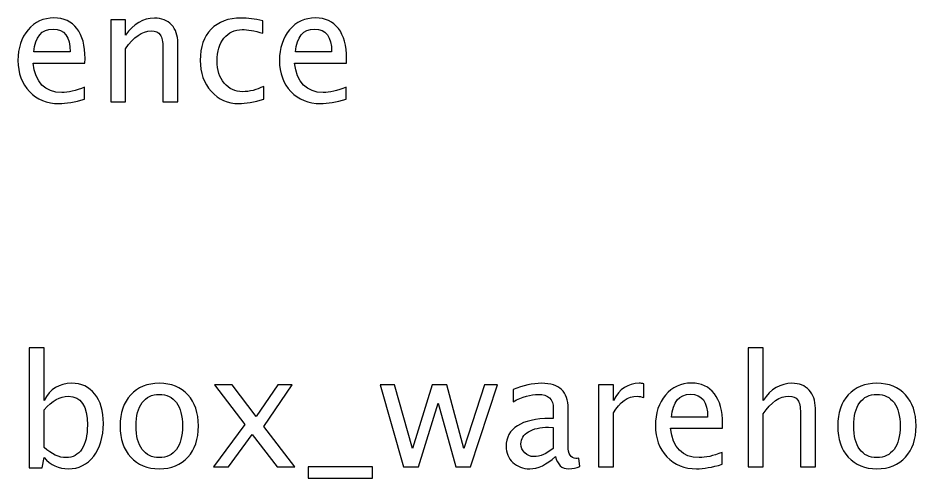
# Model space of a CAD drawing. Header units: centimetres. Extents: x -70 to 51, y -60 to 73.
# Drawn here: x -44.81 to -30.07, y 26.49 to 34.05 of the extents above; entities that cross this region are included whole.
import ezdxf

# ---------------------------------------------------------------- set-up
doc = ezdxf.new("R2010")
doc.units = ezdxf.units.CM
doc.header["$MEASUREMENT"] = 0
doc.layers.add('Layer 1', color=7, linetype='Continuous')

msp = doc.modelspace()

# ---------------------------------------------------------------- linework, layer by layer
at = {"layer": 'Layer 1'}
for points, knots in [([(-43.7173, 32.71362), (-43.88113, 32.66451), (-44.02125, 32.63996), (-44.13809, 32.63996), (-44.13809, 32.63996), (-44.33748, 32.63996), (-44.49962, 32.706), (-44.6245, 32.83766), (-44.6245, 32.83766), (-44.74939, 32.96931), (-44.81204, 33.13992), (-44.81204, 33.34989), (-44.81204, 33.34989), (-44.81204, 33.55351), (-44.75701, 33.72073), (-44.64652, 33.85154), (-44.64652, 33.85154), (-44.53603, 33.98193), (-44.39463, 34.04712), (-44.22234, 34.04712), (-44.22234, 34.04712), (-44.05935, 34.04712), (-43.9332, 33.98912), (-43.8443, 33.87313), (-43.8443, 33.87313), (-43.7554, 33.75714), (-43.71095, 33.59288), (-43.71095, 33.37995), (-43.71095, 33.37995), (-43.71095, 33.37995), (-43.71222, 33.30544), (-43.71222, 33.30544), (-43.71222, 33.30544), (-43.71222, 33.30544), (-44.56312, 33.30544), (-44.56312, 33.30544), (-44.56312, 33.30544), (-44.52756, 32.98371), (-44.3705, 32.82284), (-44.09237, 32.82284), (-44.09237, 32.82284), (-43.99035, 32.82284), (-43.86547, 32.85163), (-43.7173, 32.9092), (-43.7173, 32.9092), (-43.7173, 32.9092), (-43.7173, 32.71362), (-43.7173, 32.71362)], [0, 0, 0, 0, 0.07692308, 0.07692308, 0.07692308, 0.07692308, 0.15384615, 0.15384615, 0.15384615, 0.15384615, 0.23076923, 0.23076923, 0.23076923, 0.23076923, 0.30769231, 0.30769231, 0.30769231, 0.30769231, 0.38461538, 0.38461538, 0.38461538, 0.38461538, 0.46153846, 0.46153846, 0.46153846, 0.46153846, 0.53846154, 0.53846154, 0.53846154, 0.53846154, 0.61538462, 0.61538462, 0.61538462, 0.61538462, 0.69230769, 0.69230769, 0.69230769, 0.69230769, 0.76923077, 0.76923077, 0.76923077, 0.76923077, 0.84615385, 0.84615385, 0.84615385, 0.84615385, 1, 1, 1, 1]), ([(-43.29016, 32.67044), (-43.29016, 32.67044), (-43.29016, 34.01664), (-43.29016, 34.01664), (-43.29016, 34.01664), (-43.29016, 34.01664), (-43.04632, 34.01664), (-43.04632, 34.01664), (-43.04632, 34.01664), (-43.04632, 34.01664), (-43.04632, 33.76222), (-43.04632, 33.76222), (-43.04632, 33.76222), (-42.9172, 33.9506), (-42.75888, 34.04458), (-42.57176, 34.04458), (-42.57176, 34.04458), (-42.45408, 34.04458), (-42.36052, 34.00775), (-42.29152, 33.93367), (-42.29152, 33.93367), (-42.22251, 33.86001), (-42.1878, 33.76052), (-42.1878, 33.63606), (-42.1878, 33.63606), (-42.1878, 33.63606), (-42.1878, 32.67044), (-42.1878, 32.67044), (-42.1878, 32.67044), (-42.1878, 32.67044), (-42.43164, 32.67044), (-42.43164, 32.67044), (-42.43164, 32.67044), (-42.43164, 32.67044), (-42.43164, 33.55648), (-42.43164, 33.55648), (-42.43164, 33.55648), (-42.43164, 33.65638), (-42.44646, 33.7275), (-42.47567, 33.76984), (-42.47567, 33.76984), (-42.5053, 33.81259), (-42.55398, 33.83376), (-42.62214, 33.83376), (-42.62214, 33.83376), (-42.772, 33.83376), (-42.91339, 33.73597), (-43.04632, 33.54039), (-43.04632, 33.54039), (-43.04632, 33.54039), (-43.04632, 32.67044), (-43.04632, 32.67044), (-43.04632, 32.67044), (-43.04632, 32.67044), (-43.29016, 32.67044), (-43.29016, 32.67044)], [0, 0, 0, 0, 0.06666667, 0.06666667, 0.06666667, 0.06666667, 0.13333333, 0.13333333, 0.13333333, 0.13333333, 0.2, 0.2, 0.2, 0.2, 0.26666667, 0.26666667, 0.26666667, 0.26666667, 0.33333333, 0.33333333, 0.33333333, 0.33333333, 0.4, 0.4, 0.4, 0.4, 0.46666667, 0.46666667, 0.46666667, 0.46666667, 0.53333333, 0.53333333, 0.53333333, 0.53333333, 0.6, 0.6, 0.6, 0.6, 0.66666667, 0.66666667, 0.66666667, 0.66666667, 0.73333333, 0.73333333, 0.73333333, 0.73333333, 0.8, 0.8, 0.8, 0.8, 0.86666667, 0.86666667, 0.86666667, 0.86666667, 1, 1, 1, 1]), ([(-40.77895, 32.71108), (-40.93685, 32.66367), (-41.07317, 32.63996), (-41.18789, 32.63996), (-41.18789, 32.63996), (-41.36992, 32.63996), (-41.52063, 32.70727), (-41.64043, 32.84147), (-41.64043, 32.84147), (-41.76024, 32.97609), (-41.82035, 33.14584), (-41.82035, 33.35031), (-41.82035, 33.35031), (-41.82035, 33.56875), (-41.76108, 33.73936), (-41.64255, 33.86128), (-41.64255, 33.86128), (-41.52402, 33.98362), (-41.35849, 34.04458), (-41.14598, 34.04458), (-41.14598, 34.04458), (-41.04142, 34.04458), (-40.92373, 34.03019), (-40.79419, 34.0014), (-40.79419, 34.0014), (-40.79419, 34.0014), (-40.79419, 33.79566), (-40.79419, 33.79566), (-40.79419, 33.79566), (-40.93177, 33.8363), (-41.04396, 33.85662), (-41.13032, 33.85662), (-41.13032, 33.85662), (-41.25562, 33.85662), (-41.35595, 33.80963), (-41.43088, 33.71607), (-41.43088, 33.71607), (-41.50581, 33.62252), (-41.54349, 33.49763), (-41.54349, 33.34185), (-41.54349, 33.34185), (-41.54349, 33.19072), (-41.50454, 33.0688), (-41.42707, 32.97524), (-41.42707, 32.97524), (-41.3496, 32.88211), (-41.24843, 32.83554), (-41.1227, 32.83554), (-41.1227, 32.83554), (-41.01136, 32.83554), (-40.89706, 32.86433), (-40.77895, 32.9219), (-40.77895, 32.9219), (-40.77895, 32.9219), (-40.77895, 32.71108), (-40.77895, 32.71108)], [0, 0, 0, 0, 0.06666667, 0.06666667, 0.06666667, 0.06666667, 0.13333333, 0.13333333, 0.13333333, 0.13333333, 0.2, 0.2, 0.2, 0.2, 0.26666667, 0.26666667, 0.26666667, 0.26666667, 0.33333333, 0.33333333, 0.33333333, 0.33333333, 0.4, 0.4, 0.4, 0.4, 0.46666667, 0.46666667, 0.46666667, 0.46666667, 0.53333333, 0.53333333, 0.53333333, 0.53333333, 0.6, 0.6, 0.6, 0.6, 0.66666667, 0.66666667, 0.66666667, 0.66666667, 0.73333333, 0.73333333, 0.73333333, 0.73333333, 0.8, 0.8, 0.8, 0.8, 0.86666667, 0.86666667, 0.86666667, 0.86666667, 1, 1, 1, 1]), ([(-39.42471, 32.71362), (-39.58854, 32.66451), (-39.72866, 32.63996), (-39.8455, 32.63996), (-39.8455, 32.63996), (-40.04489, 32.63996), (-40.20703, 32.706), (-40.33191, 32.83766), (-40.33191, 32.83766), (-40.4568, 32.96931), (-40.51945, 33.13992), (-40.51945, 33.34989), (-40.51945, 33.34989), (-40.51945, 33.55351), (-40.46442, 33.72073), (-40.35393, 33.85154), (-40.35393, 33.85154), (-40.24344, 33.98193), (-40.10204, 34.04712), (-39.92975, 34.04712), (-39.92975, 34.04712), (-39.76676, 34.04712), (-39.64061, 33.98912), (-39.55171, 33.87313), (-39.55171, 33.87313), (-39.46281, 33.75714), (-39.41836, 33.59288), (-39.41836, 33.37995), (-39.41836, 33.37995), (-39.41836, 33.37995), (-39.41963, 33.30544), (-39.41963, 33.30544), (-39.41963, 33.30544), (-39.41963, 33.30544), (-40.27053, 33.30544), (-40.27053, 33.30544), (-40.27053, 33.30544), (-40.23497, 32.98371), (-40.07791, 32.82284), (-39.79978, 32.82284), (-39.79978, 32.82284), (-39.69776, 32.82284), (-39.57288, 32.85163), (-39.42471, 32.9092), (-39.42471, 32.9092), (-39.42471, 32.9092), (-39.42471, 32.71362), (-39.42471, 32.71362)], [0, 0, 0, 0, 0.07692308, 0.07692308, 0.07692308, 0.07692308, 0.15384615, 0.15384615, 0.15384615, 0.15384615, 0.23076923, 0.23076923, 0.23076923, 0.23076923, 0.30769231, 0.30769231, 0.30769231, 0.30769231, 0.38461538, 0.38461538, 0.38461538, 0.38461538, 0.46153846, 0.46153846, 0.46153846, 0.46153846, 0.53846154, 0.53846154, 0.53846154, 0.53846154, 0.61538462, 0.61538462, 0.61538462, 0.61538462, 0.69230769, 0.69230769, 0.69230769, 0.69230769, 0.76923077, 0.76923077, 0.76923077, 0.76923077, 0.84615385, 0.84615385, 0.84615385, 0.84615385, 1, 1, 1, 1]), ([(-44.55042, 33.48832), (-44.55042, 33.48832), (-43.95606, 33.48832), (-43.95606, 33.48832), (-43.95606, 33.48832), (-43.95606, 33.73893), (-44.04962, 33.86424), (-44.23631, 33.86424), (-44.23631, 33.86424), (-44.42427, 33.86424), (-44.52883, 33.73893), (-44.55042, 33.48832)], [0, 0, 0, 0, 0.25, 0.25, 0.25, 0.25, 0.5, 0.5, 0.5, 0.5, 1, 1, 1, 1]), ([(-40.25783, 33.48832), (-40.25783, 33.48832), (-39.66347, 33.48832), (-39.66347, 33.48832), (-39.66347, 33.48832), (-39.66347, 33.73893), (-39.75703, 33.86424), (-39.94372, 33.86424), (-39.94372, 33.86424), (-40.13168, 33.86424), (-40.23624, 33.73893), (-40.25783, 33.48832)], [0, 0, 0, 0, 0.25, 0.25, 0.25, 0.25, 0.5, 0.5, 0.5, 0.5, 1, 1, 1, 1]), ([(-44.62708, 26.6552), (-44.62708, 26.6552), (-44.62708, 28.62878), (-44.62708, 28.62878), (-44.62708, 28.62878), (-44.62708, 28.62878), (-44.38324, 28.62878), (-44.38324, 28.62878), (-44.38324, 28.62878), (-44.38324, 28.62878), (-44.38324, 27.76222), (-44.38324, 27.76222), (-44.38324, 27.76222), (-44.28333, 27.9506), (-44.13305, 28.04458), (-43.93281, 28.04458), (-43.93281, 28.04458), (-43.77068, 28.04458), (-43.64325, 27.98574), (-43.55012, 27.86763), (-43.55012, 27.86763), (-43.45699, 27.74952), (-43.41042, 27.58823), (-43.41042, 27.38376), (-43.41042, 27.38376), (-43.41042, 27.16108), (-43.46334, 26.98117), (-43.56875, 26.84485), (-43.56875, 26.84485), (-43.67416, 26.70812), (-43.81301, 26.63996), (-43.98488, 26.63996), (-43.98488, 26.63996), (-44.14448, 26.63996), (-44.27741, 26.70092), (-44.38324, 26.82326), (-44.38324, 26.82326), (-44.38324, 26.82326), (-44.41287, 26.6552), (-44.41287, 26.6552), (-44.41287, 26.6552), (-44.41287, 26.6552), (-44.62708, 26.6552), (-44.62708, 26.6552)], [0, 0, 0, 0, 0.08333333, 0.08333333, 0.08333333, 0.08333333, 0.16666667, 0.16666667, 0.16666667, 0.16666667, 0.25, 0.25, 0.25, 0.25, 0.33333333, 0.33333333, 0.33333333, 0.33333333, 0.41666667, 0.41666667, 0.41666667, 0.41666667, 0.5, 0.5, 0.5, 0.5, 0.58333333, 0.58333333, 0.58333333, 0.58333333, 0.66666667, 0.66666667, 0.66666667, 0.66666667, 0.75, 0.75, 0.75, 0.75, 0.83333333, 0.83333333, 0.83333333, 0.83333333, 1, 1, 1, 1]), ([(-32.82624, 26.67044), (-32.82624, 26.67044), (-32.82624, 28.62878), (-32.82624, 28.62878), (-32.82624, 28.62878), (-32.82624, 28.62878), (-32.5824, 28.62878), (-32.5824, 28.62878), (-32.5824, 28.62878), (-32.5824, 28.62878), (-32.5824, 27.76222), (-32.5824, 27.76222), (-32.5824, 27.76222), (-32.45328, 27.9506), (-32.29496, 28.04458), (-32.10784, 28.04458), (-32.10784, 28.04458), (-31.99016, 28.04458), (-31.8966, 28.00775), (-31.8276, 27.93367), (-31.8276, 27.93367), (-31.75859, 27.86001), (-31.72388, 27.76052), (-31.72388, 27.63606), (-31.72388, 27.63606), (-31.72388, 27.63606), (-31.72388, 26.67044), (-31.72388, 26.67044), (-31.72388, 26.67044), (-31.72388, 26.67044), (-31.96772, 26.67044), (-31.96772, 26.67044), (-31.96772, 26.67044), (-31.96772, 26.67044), (-31.96772, 27.55648), (-31.96772, 27.55648), (-31.96772, 27.55648), (-31.96772, 27.65638), (-31.98254, 27.7275), (-32.01175, 27.76984), (-32.01175, 27.76984), (-32.04138, 27.81259), (-32.09006, 27.83376), (-32.15822, 27.83376), (-32.15822, 27.83376), (-32.30808, 27.83376), (-32.44947, 27.73597), (-32.5824, 27.54039), (-32.5824, 27.54039), (-32.5824, 27.54039), (-32.5824, 26.67044), (-32.5824, 26.67044), (-32.5824, 26.67044), (-32.5824, 26.67044), (-32.82624, 26.67044), (-32.82624, 26.67044)], [0, 0, 0, 0, 0.06666667, 0.06666667, 0.06666667, 0.06666667, 0.13333333, 0.13333333, 0.13333333, 0.13333333, 0.2, 0.2, 0.2, 0.2, 0.26666667, 0.26666667, 0.26666667, 0.26666667, 0.33333333, 0.33333333, 0.33333333, 0.33333333, 0.4, 0.4, 0.4, 0.4, 0.46666667, 0.46666667, 0.46666667, 0.46666667, 0.53333333, 0.53333333, 0.53333333, 0.53333333, 0.6, 0.6, 0.6, 0.6, 0.66666667, 0.66666667, 0.66666667, 0.66666667, 0.73333333, 0.73333333, 0.73333333, 0.73333333, 0.8, 0.8, 0.8, 0.8, 0.86666667, 0.86666667, 0.86666667, 0.86666667, 1, 1, 1, 1]), ([(-42.49263, 26.63996), (-42.69033, 26.63996), (-42.84696, 26.70304), (-42.96211, 26.82919), (-42.96211, 26.82919), (-43.07768, 26.95534), (-43.13525, 27.12679), (-43.13525, 27.34312), (-43.13525, 27.34312), (-43.13525, 27.55902), (-43.07768, 27.73004), (-42.96211, 27.85577), (-42.96211, 27.85577), (-42.84696, 27.9815), (-42.69033, 28.04458), (-42.49263, 28.04458), (-42.49263, 28.04458), (-42.29493, 28.04458), (-42.1383, 27.9815), (-42.02315, 27.85577), (-42.02315, 27.85577), (-41.90758, 27.73004), (-41.85001, 27.55902), (-41.85001, 27.34312), (-41.85001, 27.34312), (-41.85001, 27.12679), (-41.90758, 26.95534), (-42.02315, 26.82919), (-42.02315, 26.82919), (-42.1383, 26.70304), (-42.29493, 26.63996), (-42.49263, 26.63996)], [0, 0, 0, 0, 0.11111111, 0.11111111, 0.11111111, 0.11111111, 0.22222222, 0.22222222, 0.22222222, 0.22222222, 0.33333333, 0.33333333, 0.33333333, 0.33333333, 0.44444444, 0.44444444, 0.44444444, 0.44444444, 0.55555556, 0.55555556, 0.55555556, 0.55555556, 0.66666667, 0.66666667, 0.66666667, 0.66666667, 0.77777778, 0.77777778, 0.77777778, 0.77777778, 1, 1, 1, 1]), ([(-41.60278, 26.67044), (-41.60278, 26.67044), (-41.09012, 27.36513), (-41.09012, 27.36513), (-41.09012, 27.36513), (-41.09012, 27.36513), (-41.58754, 28.01664), (-41.58754, 28.01664), (-41.58754, 28.01664), (-41.58754, 28.01664), (-41.29671, 28.01664), (-41.29671, 28.01664), (-41.29671, 28.01664), (-41.29671, 28.01664), (-40.90386, 27.49806), (-40.90386, 27.49806), (-40.90386, 27.49806), (-40.90386, 27.49806), (-40.54826, 28.01664), (-40.54826, 28.01664), (-40.54826, 28.01664), (-40.54826, 28.01664), (-40.30992, 28.01664), (-40.30992, 28.01664), (-40.30992, 28.01664), (-40.30992, 28.01664), (-40.77559, 27.3338), (-40.77559, 27.3338), (-40.77559, 27.3338), (-40.77559, 27.3338), (-40.26928, 26.67044), (-40.26928, 26.67044), (-40.26928, 26.67044), (-40.26928, 26.67044), (-40.56011, 26.67044), (-40.56011, 26.67044), (-40.56011, 26.67044), (-40.56011, 26.67044), (-40.96566, 27.20384), (-40.96566, 27.20384), (-40.96566, 27.20384), (-40.96566, 27.20384), (-41.35809, 26.67044), (-41.35809, 26.67044), (-41.35809, 26.67044), (-41.35809, 26.67044), (-41.60278, 26.67044), (-41.60278, 26.67044)], [0, 0, 0, 0, 0.07692308, 0.07692308, 0.07692308, 0.07692308, 0.15384615, 0.15384615, 0.15384615, 0.15384615, 0.23076923, 0.23076923, 0.23076923, 0.23076923, 0.30769231, 0.30769231, 0.30769231, 0.30769231, 0.38461538, 0.38461538, 0.38461538, 0.38461538, 0.46153846, 0.46153846, 0.46153846, 0.46153846, 0.53846154, 0.53846154, 0.53846154, 0.53846154, 0.61538462, 0.61538462, 0.61538462, 0.61538462, 0.69230769, 0.69230769, 0.69230769, 0.69230769, 0.76923077, 0.76923077, 0.76923077, 0.76923077, 0.84615385, 0.84615385, 0.84615385, 0.84615385, 1, 1, 1, 1]), ([(-38.48281, 26.67044), (-38.48281, 26.67044), (-38.86889, 28.01664), (-38.86889, 28.01664), (-38.86889, 28.01664), (-38.86889, 28.01664), (-38.63098, 28.01664), (-38.63098, 28.01664), (-38.63098, 28.01664), (-38.63098, 28.01664), (-38.33507, 26.97143), (-38.33507, 26.97143), (-38.33507, 26.97143), (-38.33507, 26.97143), (-38.01587, 28.01664), (-38.01587, 28.01664), (-38.01587, 28.01664), (-38.01587, 28.01664), (-37.77203, 28.01664), (-37.77203, 28.01664), (-37.77203, 28.01664), (-37.77203, 28.01664), (-37.49136, 26.97312), (-37.49136, 26.97312), (-37.49136, 26.97312), (-37.49136, 26.97312), (-37.15185, 28.01664), (-37.15185, 28.01664), (-37.15185, 28.01664), (-37.15185, 28.01664), (-36.94357, 28.01664), (-36.94357, 28.01664), (-36.94357, 28.01664), (-36.94357, 28.01664), (-37.38299, 26.67044), (-37.38299, 26.67044), (-37.38299, 26.67044), (-37.38299, 26.67044), (-37.62683, 26.67044), (-37.62683, 26.67044), (-37.62683, 26.67044), (-37.62683, 26.67044), (-37.91554, 27.72031), (-37.91554, 27.72031), (-37.91554, 27.72031), (-37.91554, 27.72031), (-38.23897, 26.67044), (-38.23897, 26.67044), (-38.23897, 26.67044), (-38.23897, 26.67044), (-38.48281, 26.67044), (-38.48281, 26.67044)], [0, 0, 0, 0, 0.07142857, 0.07142857, 0.07142857, 0.07142857, 0.14285714, 0.14285714, 0.14285714, 0.14285714, 0.21428571, 0.21428571, 0.21428571, 0.21428571, 0.28571429, 0.28571429, 0.28571429, 0.28571429, 0.35714286, 0.35714286, 0.35714286, 0.35714286, 0.42857143, 0.42857143, 0.42857143, 0.42857143, 0.5, 0.5, 0.5, 0.5, 0.57142857, 0.57142857, 0.57142857, 0.57142857, 0.64285714, 0.64285714, 0.64285714, 0.64285714, 0.71428571, 0.71428571, 0.71428571, 0.71428571, 0.78571429, 0.78571429, 0.78571429, 0.78571429, 0.85714286, 0.85714286, 0.85714286, 0.85714286, 1, 1, 1, 1]), ([(-35.98938, 26.84189), (-36.13585, 26.70727), (-36.27682, 26.63996), (-36.41229, 26.63996), (-36.41229, 26.63996), (-36.52362, 26.63996), (-36.61633, 26.67467), (-36.68957, 26.74452), (-36.68957, 26.74452), (-36.76323, 26.81437), (-36.80006, 26.90243), (-36.80006, 27.00868), (-36.80006, 27.00868), (-36.80006, 27.15558), (-36.73825, 27.26861), (-36.61464, 27.34735), (-36.61464, 27.34735), (-36.49103, 27.42609), (-36.31365, 27.46546), (-36.08251, 27.46546), (-36.08251, 27.46546), (-36.08251, 27.46546), (-36.02536, 27.46546), (-36.02536, 27.46546), (-36.02536, 27.46546), (-36.02536, 27.46546), (-36.02536, 27.6276), (-36.02536, 27.6276), (-36.02536, 27.6276), (-36.02536, 27.78381), (-36.10664, 27.8617), (-36.26962, 27.8617), (-36.26962, 27.8617), (-36.39578, 27.8617), (-36.53378, 27.82191), (-36.68322, 27.74232), (-36.68322, 27.74232), (-36.68322, 27.74232), (-36.68322, 27.94298), (-36.68322, 27.94298), (-36.68322, 27.94298), (-36.51897, 28.01071), (-36.36403, 28.04458), (-36.21882, 28.04458), (-36.21882, 28.04458), (-36.06939, 28.04458), (-35.9589, 28.01071), (-35.8882, 27.94256), (-35.8882, 27.94256), (-35.81708, 27.8744), (-35.78152, 27.76941), (-35.78152, 27.6276), (-35.78152, 27.6276), (-35.78152, 27.6276), (-35.78152, 27.01927), (-35.78152, 27.01927), (-35.78152, 27.01927), (-35.78152, 26.87999), (-35.73876, 26.81014), (-35.65283, 26.81014), (-35.65283, 26.81014), (-35.64224, 26.81014), (-35.62658, 26.81183), (-35.60584, 26.81522), (-35.60584, 26.81522), (-35.60584, 26.81522), (-35.58848, 26.67975), (-35.58848, 26.67975), (-35.58848, 26.67975), (-35.64394, 26.65308), (-35.7049, 26.63996), (-35.77178, 26.63996), (-35.77178, 26.63996), (-35.88566, 26.63996), (-35.95805, 26.70727), (-35.98938, 26.84189)], [0, 0, 0, 0, 0.05, 0.05, 0.05, 0.05, 0.1, 0.1, 0.1, 0.1, 0.15, 0.15, 0.15, 0.15, 0.2, 0.2, 0.2, 0.2, 0.25, 0.25, 0.25, 0.25, 0.3, 0.3, 0.3, 0.3, 0.35, 0.35, 0.35, 0.35, 0.4, 0.4, 0.4, 0.4, 0.45, 0.45, 0.45, 0.45, 0.5, 0.5, 0.5, 0.5, 0.55, 0.55, 0.55, 0.55, 0.6, 0.6, 0.6, 0.6, 0.65, 0.65, 0.65, 0.65, 0.7, 0.7, 0.7, 0.7, 0.75, 0.75, 0.75, 0.75, 0.8, 0.8, 0.8, 0.8, 0.85, 0.85, 0.85, 0.85, 0.9, 0.9, 0.9, 0.9, 1, 1, 1, 1]), ([(-35.28072, 26.67044), (-35.28072, 26.67044), (-35.28072, 28.01664), (-35.28072, 28.01664), (-35.28072, 28.01664), (-35.28072, 28.01664), (-35.03688, 28.01664), (-35.03688, 28.01664), (-35.03688, 28.01664), (-35.03688, 28.01664), (-35.03688, 27.76222), (-35.03688, 27.76222), (-35.03688, 27.76222), (-34.93994, 27.9506), (-34.79939, 28.04458), (-34.61482, 28.04458), (-34.61482, 28.04458), (-34.58984, 28.04458), (-34.56359, 28.04246), (-34.5365, 28.03823), (-34.5365, 28.03823), (-34.5365, 28.03823), (-34.5365, 27.81005), (-34.5365, 27.81005), (-34.5365, 27.81005), (-34.57883, 27.82402), (-34.61609, 27.83122), (-34.64826, 27.83122), (-34.64826, 27.83122), (-34.8032, 27.83122), (-34.93274, 27.73978), (-35.03688, 27.55648), (-35.03688, 27.55648), (-35.03688, 27.55648), (-35.03688, 26.67044), (-35.03688, 26.67044), (-35.03688, 26.67044), (-35.03688, 26.67044), (-35.28072, 26.67044), (-35.28072, 26.67044)], [0, 0, 0, 0, 0.09090909, 0.09090909, 0.09090909, 0.09090909, 0.18181818, 0.18181818, 0.18181818, 0.18181818, 0.27272727, 0.27272727, 0.27272727, 0.27272727, 0.36363636, 0.36363636, 0.36363636, 0.36363636, 0.45454545, 0.45454545, 0.45454545, 0.45454545, 0.54545455, 0.54545455, 0.54545455, 0.54545455, 0.63636364, 0.63636364, 0.63636364, 0.63636364, 0.72727273, 0.72727273, 0.72727273, 0.72727273, 0.81818182, 0.81818182, 0.81818182, 0.81818182, 1, 1, 1, 1]), ([(-33.25338, 26.71362), (-33.41721, 26.66451), (-33.55733, 26.63996), (-33.67417, 26.63996), (-33.67417, 26.63996), (-33.87356, 26.63996), (-34.0357, 26.706), (-34.16058, 26.83766), (-34.16058, 26.83766), (-34.28547, 26.96931), (-34.34812, 27.13992), (-34.34812, 27.34989), (-34.34812, 27.34989), (-34.34812, 27.55351), (-34.29309, 27.72073), (-34.1826, 27.85154), (-34.1826, 27.85154), (-34.07211, 27.98193), (-33.93071, 28.04712), (-33.75842, 28.04712), (-33.75842, 28.04712), (-33.59543, 28.04712), (-33.46928, 27.98912), (-33.38038, 27.87313), (-33.38038, 27.87313), (-33.29148, 27.75714), (-33.24703, 27.59288), (-33.24703, 27.37995), (-33.24703, 27.37995), (-33.24703, 27.37995), (-33.2483, 27.30544), (-33.2483, 27.30544), (-33.2483, 27.30544), (-33.2483, 27.30544), (-34.0992, 27.30544), (-34.0992, 27.30544), (-34.0992, 27.30544), (-34.06364, 26.98371), (-33.90658, 26.82284), (-33.62845, 26.82284), (-33.62845, 26.82284), (-33.52643, 26.82284), (-33.40155, 26.85163), (-33.25338, 26.9092), (-33.25338, 26.9092), (-33.25338, 26.9092), (-33.25338, 26.71362), (-33.25338, 26.71362)], [0, 0, 0, 0, 0.07692308, 0.07692308, 0.07692308, 0.07692308, 0.15384615, 0.15384615, 0.15384615, 0.15384615, 0.23076923, 0.23076923, 0.23076923, 0.23076923, 0.30769231, 0.30769231, 0.30769231, 0.30769231, 0.38461538, 0.38461538, 0.38461538, 0.38461538, 0.46153846, 0.46153846, 0.46153846, 0.46153846, 0.53846154, 0.53846154, 0.53846154, 0.53846154, 0.61538462, 0.61538462, 0.61538462, 0.61538462, 0.69230769, 0.69230769, 0.69230769, 0.69230769, 0.76923077, 0.76923077, 0.76923077, 0.76923077, 0.84615385, 0.84615385, 0.84615385, 0.84615385, 1, 1, 1, 1]), ([(-30.71381, 26.63996), (-30.91151, 26.63996), (-31.06814, 26.70304), (-31.18329, 26.82919), (-31.18329, 26.82919), (-31.29886, 26.95534), (-31.35643, 27.12679), (-31.35643, 27.34312), (-31.35643, 27.34312), (-31.35643, 27.55902), (-31.29886, 27.73004), (-31.18329, 27.85577), (-31.18329, 27.85577), (-31.06814, 27.9815), (-30.91151, 28.04458), (-30.71381, 28.04458), (-30.71381, 28.04458), (-30.51611, 28.04458), (-30.35948, 27.9815), (-30.24433, 27.85577), (-30.24433, 27.85577), (-30.12876, 27.73004), (-30.07119, 27.55902), (-30.07119, 27.34312), (-30.07119, 27.34312), (-30.07119, 27.12679), (-30.12876, 26.95534), (-30.24433, 26.82919), (-30.24433, 26.82919), (-30.35948, 26.70304), (-30.51611, 26.63996), (-30.71381, 26.63996)], [0, 0, 0, 0, 0.11111111, 0.11111111, 0.11111111, 0.11111111, 0.22222222, 0.22222222, 0.22222222, 0.22222222, 0.33333333, 0.33333333, 0.33333333, 0.33333333, 0.44444444, 0.44444444, 0.44444444, 0.44444444, 0.55555556, 0.55555556, 0.55555556, 0.55555556, 0.66666667, 0.66666667, 0.66666667, 0.66666667, 0.77777778, 0.77777778, 0.77777778, 0.77777778, 1, 1, 1, 1]), ([(-42.49305, 26.82284), (-42.3724, 26.82284), (-42.27842, 26.86814), (-42.21154, 26.95915), (-42.21154, 26.95915), (-42.14507, 27.04975), (-42.11163, 27.17802), (-42.11163, 27.34312), (-42.11163, 27.34312), (-42.11163, 27.50779), (-42.14507, 27.63564), (-42.21154, 27.72623), (-42.21154, 27.72623), (-42.27842, 27.8164), (-42.3724, 27.8617), (-42.49305, 27.8617), (-42.49305, 27.8617), (-42.61413, 27.8617), (-42.70811, 27.8164), (-42.77415, 27.72623), (-42.77415, 27.72623), (-42.84061, 27.63564), (-42.87363, 27.50779), (-42.87363, 27.34312), (-42.87363, 27.34312), (-42.87363, 27.17802), (-42.84061, 27.04975), (-42.77415, 26.95915), (-42.77415, 26.95915), (-42.70811, 26.86814), (-42.61413, 26.82284), (-42.49305, 26.82284)], [0, 0, 0, 0, 0.11111111, 0.11111111, 0.11111111, 0.11111111, 0.22222222, 0.22222222, 0.22222222, 0.22222222, 0.33333333, 0.33333333, 0.33333333, 0.33333333, 0.44444444, 0.44444444, 0.44444444, 0.44444444, 0.55555556, 0.55555556, 0.55555556, 0.55555556, 0.66666667, 0.66666667, 0.66666667, 0.66666667, 0.77777778, 0.77777778, 0.77777778, 0.77777778, 1, 1, 1, 1]), ([(-34.0865, 27.48832), (-34.0865, 27.48832), (-33.49214, 27.48832), (-33.49214, 27.48832), (-33.49214, 27.48832), (-33.49214, 27.73893), (-33.5857, 27.86424), (-33.77239, 27.86424), (-33.77239, 27.86424), (-33.96035, 27.86424), (-34.06491, 27.73893), (-34.0865, 27.48832)], [0, 0, 0, 0, 0.25, 0.25, 0.25, 0.25, 0.5, 0.5, 0.5, 0.5, 1, 1, 1, 1]), ([(-30.71423, 26.82284), (-30.59358, 26.82284), (-30.4996, 26.86814), (-30.43272, 26.95915), (-30.43272, 26.95915), (-30.36625, 27.04975), (-30.33281, 27.17802), (-30.33281, 27.34312), (-30.33281, 27.34312), (-30.33281, 27.50779), (-30.36625, 27.63564), (-30.43272, 27.72623), (-30.43272, 27.72623), (-30.4996, 27.8164), (-30.59358, 27.8617), (-30.71423, 27.8617), (-30.71423, 27.8617), (-30.83531, 27.8617), (-30.92929, 27.8164), (-30.99533, 27.72623), (-30.99533, 27.72623), (-31.06179, 27.63564), (-31.09481, 27.50779), (-31.09481, 27.34312), (-31.09481, 27.34312), (-31.09481, 27.17802), (-31.06179, 27.04975), (-30.99533, 26.95915), (-30.99533, 26.95915), (-30.92929, 26.86814), (-30.83531, 26.82284), (-30.71423, 26.82284)], [0, 0, 0, 0, 0.11111111, 0.11111111, 0.11111111, 0.11111111, 0.22222222, 0.22222222, 0.22222222, 0.22222222, 0.33333333, 0.33333333, 0.33333333, 0.33333333, 0.44444444, 0.44444444, 0.44444444, 0.44444444, 0.55555556, 0.55555556, 0.55555556, 0.55555556, 0.66666667, 0.66666667, 0.66666667, 0.66666667, 0.77777778, 0.77777778, 0.77777778, 0.77777778, 1, 1, 1, 1]), ([(-44.38324, 26.99133), (-44.25751, 26.87914), (-44.13771, 26.82284), (-44.02383, 26.82284), (-44.02383, 26.82284), (-43.91165, 26.82284), (-43.82486, 26.86983), (-43.7639, 26.96339), (-43.7639, 26.96339), (-43.70252, 27.05694), (-43.67204, 27.1886), (-43.67204, 27.35878), (-43.67204, 27.35878), (-43.67204, 27.67374), (-43.77618, 27.83122), (-43.98446, 27.83122), (-43.98446, 27.83122), (-44.12077, 27.83122), (-44.2537, 27.75756), (-44.38324, 27.60982), (-44.38324, 27.60982), (-44.38324, 27.60982), (-44.38324, 26.99133), (-44.38324, 26.99133)], [0, 0, 0, 0, 0.14285714, 0.14285714, 0.14285714, 0.14285714, 0.28571429, 0.28571429, 0.28571429, 0.28571429, 0.42857143, 0.42857143, 0.42857143, 0.42857143, 0.57142857, 0.57142857, 0.57142857, 0.57142857, 0.71428571, 0.71428571, 0.71428571, 0.71428571, 1, 1, 1, 1]), ([(-36.02536, 26.97482), (-36.02536, 26.97482), (-36.02536, 27.32068), (-36.02536, 27.32068), (-36.02536, 27.32068), (-36.02536, 27.32068), (-36.10368, 27.32322), (-36.10368, 27.32322), (-36.10368, 27.32322), (-36.23914, 27.32322), (-36.34836, 27.29824), (-36.43176, 27.24829), (-36.43176, 27.24829), (-36.51473, 27.19791), (-36.55622, 27.13145), (-36.55622, 27.04848), (-36.55622, 27.04848), (-36.55622, 26.99048), (-36.53548, 26.94137), (-36.49441, 26.90116), (-36.49441, 26.90116), (-36.45293, 26.86094), (-36.40255, 26.84062), (-36.34286, 26.84062), (-36.34286, 26.84062), (-36.24126, 26.84062), (-36.13543, 26.88549), (-36.02536, 26.97482)], [0, 0, 0, 0, 0.125, 0.125, 0.125, 0.125, 0.25, 0.25, 0.25, 0.25, 0.375, 0.375, 0.375, 0.375, 0.5, 0.5, 0.5, 0.5, 0.625, 0.625, 0.625, 0.625, 0.75, 0.75, 0.75, 0.75, 1, 1, 1, 1]), ([(-40.04745, 26.48756), (-40.04745, 26.48756), (-40.04745, 26.67044), (-40.04745, 26.67044), (-40.04745, 26.67044), (-40.04745, 26.67044), (-38.99081, 26.67044), (-38.99081, 26.67044), (-38.99081, 26.67044), (-38.99081, 26.67044), (-38.99081, 26.48756), (-38.99081, 26.48756), (-38.99081, 26.48756), (-38.99081, 26.48756), (-40.04745, 26.48756), (-40.04745, 26.48756)], [0, 0, 0, 0, 0.2, 0.2, 0.2, 0.2, 0.4, 0.4, 0.4, 0.4, 0.6, 0.6, 0.6, 0.6, 1, 1, 1, 1])]:
    msp.add_open_spline(points, degree=3, knots=knots, dxfattribs=at)

doc.saveas('drawing.dxf')
